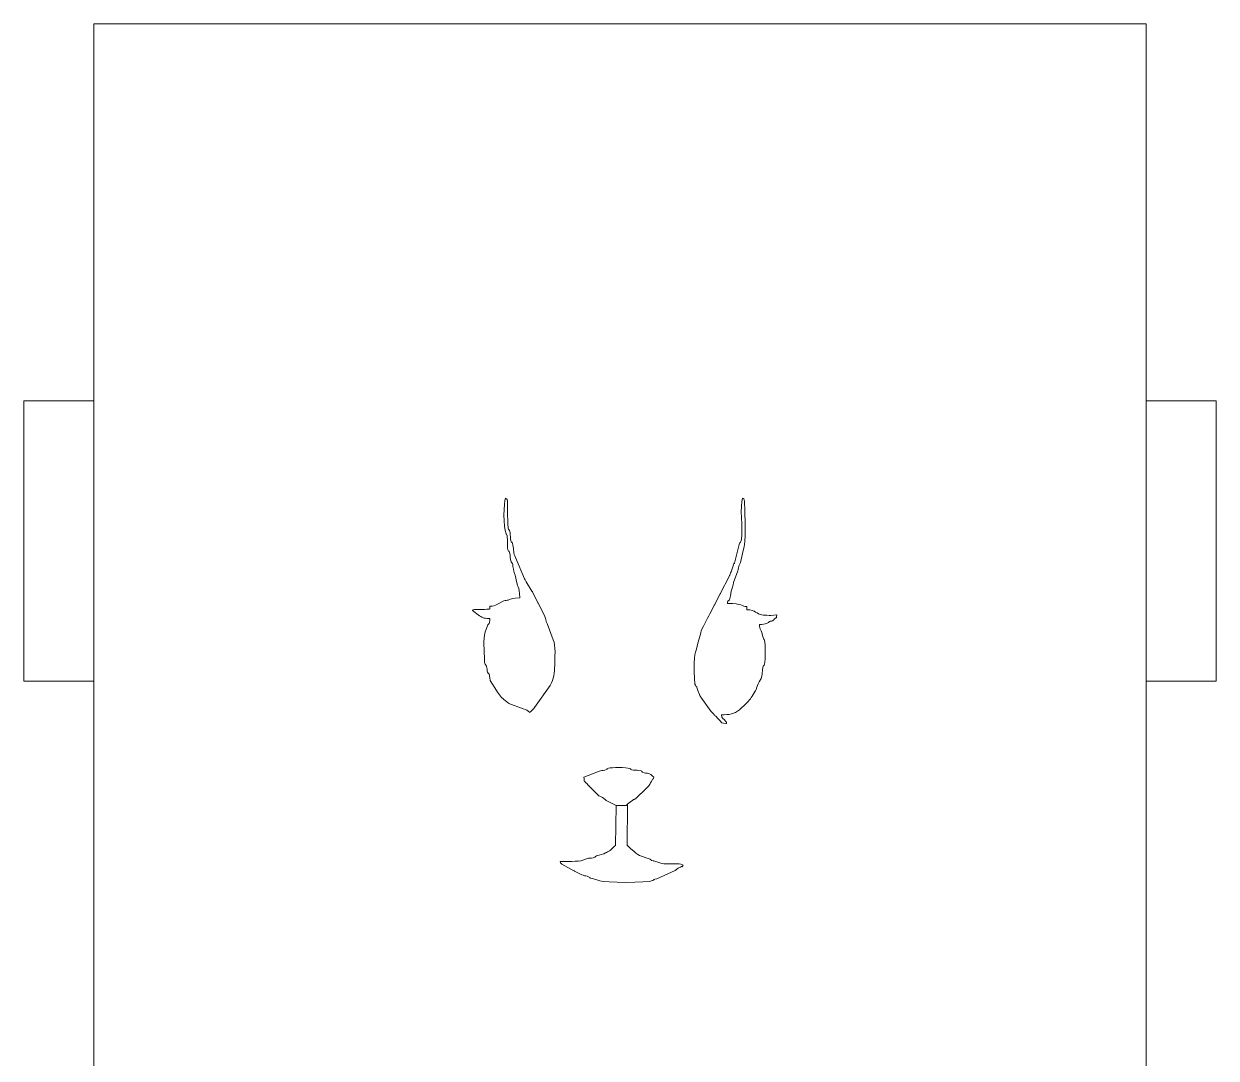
# Model space of a CAD drawing. Header units: millimetres. Extents: x -267 to -97, y 126 to 420.
# Drawn here: x -267 to -97, y 273 to 420.5 of the extents above; entities that cross this region are included whole.
import ezdxf

# ---------------------------------------------------------------- set-up
doc = ezdxf.new("R2010")
doc.units = ezdxf.units.MM
doc.header["$MEASUREMENT"] = 0
doc.layers.add('layer 1', color=7, linetype='Continuous')

msp = doc.modelspace()

# ---------------------------------------------------------------- linework, layer by layer
at = {"layer": 'layer 1', "color": 250, "lineweight": 9}
for points in [[(-256.9995, 420.5), (-256.9995, 420.5), (-106.9995, 420.5), (-106.9995, 420.5), (-106.9995, 420.5), (-106.9995, 420.5), (-106.9995, 125.5), (-106.9995, 125.5), (-106.9995, 125.5), (-106.9995, 125.5), (-256.9995, 125.5), (-256.9995, 125.5), (-256.9995, 125.5), (-256.9995, 125.5), (-256.9995, 420.5), (-256.9995, 420.5)], [(-266.9995, 366.7504), (-266.9995, 366.7504), (-256.9995, 366.7504), (-256.9995, 366.7504), (-256.9995, 366.7504), (-256.9995, 366.7504), (-256.9995, 326.7504), (-256.9995, 326.7504), (-256.9995, 326.7504), (-256.9995, 326.7504), (-266.9995, 326.7504), (-266.9995, 326.7504), (-266.9995, 326.7504), (-266.9995, 326.7504), (-266.9995, 366.7504), (-266.9995, 366.7504)], [(-106.9995, 366.7504), (-106.9995, 366.7504), (-96.9995, 366.7504), (-96.9995, 366.7504), (-96.9995, 366.7504), (-96.9995, 366.7504), (-96.9995, 326.7504), (-96.9995, 326.7504), (-96.9995, 326.7504), (-96.9995, 326.7504), (-106.9995, 326.7504), (-106.9995, 326.7504), (-106.9995, 326.7504), (-106.9995, 326.7504), (-106.9995, 366.7504), (-106.9995, 366.7504)]]:
    msp.add_open_spline(points, degree=3, knots=[0, 0, 0, 0, 0.2, 0.2, 0.2, 0.2, 0.4, 0.4, 0.4, 0.4, 0.6, 0.6, 0.6, 0.6, 1, 1, 1, 1], dxfattribs=at)
at = {"layer": 'layer 1', "lineweight": 9}
for points, knots in [([(-200.5481, 337.4652), (-200.5458, 336.76), (-200.5499, 337.1784), (-200.6823, 337.0174), (-200.6823, 337.0174), (-201.112, 337.0159), (-201.5101, 336.9882), (-201.9397, 336.9943), (-201.9397, 336.9943), (-201.9397, 336.9943), (-202.7388, 336.9744), (-202.7388, 336.9744), (-202.7388, 336.9744), (-203.0961, 336.8976), (-202.825, 337.0058), (-203.0375, 336.8539), (-203.0375, 336.8539), (-203.0375, 336.8539), (-202.0158, 336.0679), (-202.0158, 336.0679), (-202.0158, 336.0679), (-201.4309, 335.7616), (-201.7247, 335.744), (-200.563, 335.7013), (-200.563, 335.7013), (-200.5913, 334.6629), (-200.6315, 335.1846), (-200.8259, 334.7924), (-200.8259, 334.7924), (-200.8259, 334.7924), (-201.0318, 334.2625), (-201.0318, 334.2625), (-201.0318, 334.2625), (-201.5768, 333.0009), (-201.3589, 331.9067), (-201.3292, 330.169), (-201.3292, 330.169), (-201.3264, 330.0001), (-201.3298, 329.6424), (-201.306, 329.4922), (-201.306, 329.4922), (-201.1982, 328.8128), (-201.1371, 329.3832), (-200.9797, 328.6399), (-200.9797, 328.6399), (-200.9227, 328.371), (-200.9735, 328.297), (-200.8708, 328.0236), (-200.8708, 328.0236), (-200.7281, 327.6434), (-200.6102, 328.0381), (-200.503, 326.8386), (-200.503, 326.8386), (-200.503, 326.8386), (-199.6074, 325.4105), (-199.6074, 325.4105), (-199.6074, 325.4105), (-199.1705, 324.8921), (-198.8868, 324.2975), (-198.3718, 323.9993), (-198.3718, 323.9993), (-198.3718, 323.9993), (-197.9011, 323.6414), (-197.9011, 323.6414), (-197.9011, 323.6414), (-197.8801, 323.6222), (-197.8528, 323.5913), (-197.8316, 323.5722), (-197.8316, 323.5722), (-197.8316, 323.5722), (-195.8085, 322.8024), (-195.8085, 322.8024), (-195.8085, 322.8024), (-195.2079, 322.7607), (-195.2807, 322.5115), (-194.8396, 322.302), (-194.8396, 322.302), (-194.8136, 322.3324), (-194.7766, 322.4198), (-194.7633, 322.3946), (-194.7633, 322.3946), (-194.7633, 322.3946), (-194.2599, 322.9239), (-194.2599, 322.9239), (-194.2599, 322.9239), (-194.2403, 322.9433), (-194.2109, 322.9722), (-194.1915, 322.9916), (-194.1915, 322.9916), (-194.1915, 322.9916), (-191.9522, 326.1632), (-191.9522, 326.1632), (-191.9522, 326.1632), (-191.4182, 327.1682), (-191.3326, 327.856), (-191.3132, 329.0637), (-191.3132, 329.0637), (-191.2983, 329.9964), (-191.1323, 331.8266), (-191.5161, 332.6783), (-191.5161, 332.6783), (-191.5161, 332.6783), (-192.4022, 334.9797), (-192.4022, 334.9797), (-192.4022, 334.9797), (-192.606, 335.3711), (-192.5641, 335.7284), (-192.7765, 336.1238), (-192.7765, 336.1238), (-192.7765, 336.1238), (-193.6694, 337.8717), (-193.6694, 337.8717), (-193.6694, 337.8717), (-193.684, 337.8979), (-193.7067, 337.9301), (-193.7208, 337.9571), (-193.7208, 337.9571), (-193.7208, 337.9571), (-194.452, 339.4603), (-194.452, 339.4603), (-194.452, 339.4603), (-194.4681, 339.4853), (-194.4929, 339.5175), (-194.5103, 339.5413), (-194.5103, 339.5413), (-194.5277, 339.5653), (-194.5553, 339.5956), (-194.5737, 339.6186), (-194.5737, 339.6186), (-194.5737, 339.6186), (-195.3823, 340.9072), (-195.3823, 340.9072), (-195.3823, 340.9072), (-195.4763, 341.0709), (-195.4818, 341.1381), (-195.5996, 341.3656), (-195.5996, 341.3656), (-195.5996, 341.3656), (-196.9102, 344.3966), (-196.9102, 344.3966), (-196.9102, 344.3966), (-197.2168, 345.033), (-197.1241, 345.4358), (-197.2657, 346.1621), (-197.2657, 346.1621), (-197.458, 347.1477), (-197.4044, 345.9003), (-197.6022, 347.0035), (-197.6022, 347.0035), (-197.6022, 347.0035), (-197.6806, 347.9652), (-197.6806, 347.9652), (-197.6806, 347.9652), (-197.9313, 348.9676), (-197.9778, 347.6688), (-198.034, 350.4871), (-198.034, 350.4871), (-198.0424, 350.912), (-198.0421, 351.32), (-198.0332, 351.7449), (-198.0332, 351.7449), (-198.0233, 352.2108), (-197.9223, 352.6919), (-198.3173, 352.8692), (-198.3173, 352.8692), (-198.5675, 352.2276), (-198.6903, 348.7021), (-198.2274, 347.7836), (-198.2274, 347.7836), (-198.2159, 347.7609), (-198.1901, 347.7302), (-198.1796, 347.7067), (-198.1796, 347.7067), (-197.9458, 347.1859), (-198.1308, 346.3461), (-198.0205, 345.7525), (-198.0205, 345.7525), (-197.8651, 344.9168), (-197.9169, 345.6383), (-197.7394, 345.1182), (-197.7394, 345.1182), (-197.5795, 344.6491), (-197.7121, 344.2052), (-197.5112, 343.7594), (-197.5112, 343.7594), (-197.2664, 343.2169), (-197.3824, 344.1068), (-197.2618, 343.116), (-197.2618, 343.116), (-197.1081, 341.8531), (-196.9514, 342.2884), (-196.8341, 341.4455), (-196.8341, 341.4455), (-196.632, 339.9932), (-196.3535, 340.5014), (-196.3039, 338.6488), (-196.3039, 338.6488), (-197.3337, 338.6488), (-197.4626, 338.484), (-197.952, 338.3322), (-197.952, 338.3322), (-198.1834, 338.2604), (-198.3105, 338.2873), (-198.5549, 338.2057), (-198.5549, 338.2057), (-198.5549, 338.2057), (-199.567, 337.687), (-199.567, 337.687), (-199.567, 337.687), (-199.8095, 337.5483), (-200.0745, 337.3791), (-200.5481, 337.4652)], [0, 0, 0, 0, 0.01851852, 0.01851852, 0.01851852, 0.01851852, 0.03703704, 0.03703704, 0.03703704, 0.03703704, 0.05555556, 0.05555556, 0.05555556, 0.05555556, 0.07407407, 0.07407407, 0.07407407, 0.07407407, 0.09259259, 0.09259259, 0.09259259, 0.09259259, 0.11111111, 0.11111111, 0.11111111, 0.11111111, 0.12962963, 0.12962963, 0.12962963, 0.12962963, 0.14814815, 0.14814815, 0.14814815, 0.14814815, 0.16666667, 0.16666667, 0.16666667, 0.16666667, 0.18518519, 0.18518519, 0.18518519, 0.18518519, 0.2037037, 0.2037037, 0.2037037, 0.2037037, 0.22222222, 0.22222222, 0.22222222, 0.22222222, 0.24074074, 0.24074074, 0.24074074, 0.24074074, 0.25925926, 0.25925926, 0.25925926, 0.25925926, 0.27777778, 0.27777778, 0.27777778, 0.27777778, 0.2962963, 0.2962963, 0.2962963, 0.2962963, 0.31481481, 0.31481481, 0.31481481, 0.31481481, 0.33333333, 0.33333333, 0.33333333, 0.33333333, 0.35185185, 0.35185185, 0.35185185, 0.35185185, 0.37037037, 0.37037037, 0.37037037, 0.37037037, 0.38888889, 0.38888889, 0.38888889, 0.38888889, 0.40740741, 0.40740741, 0.40740741, 0.40740741, 0.42592593, 0.42592593, 0.42592593, 0.42592593, 0.44444444, 0.44444444, 0.44444444, 0.44444444, 0.46296296, 0.46296296, 0.46296296, 0.46296296, 0.48148148, 0.48148148, 0.48148148, 0.48148148, 0.5, 0.5, 0.5, 0.5, 0.51851852, 0.51851852, 0.51851852, 0.51851852, 0.53703704, 0.53703704, 0.53703704, 0.53703704, 0.55555556, 0.55555556, 0.55555556, 0.55555556, 0.57407407, 0.57407407, 0.57407407, 0.57407407, 0.59259259, 0.59259259, 0.59259259, 0.59259259, 0.61111111, 0.61111111, 0.61111111, 0.61111111, 0.62962963, 0.62962963, 0.62962963, 0.62962963, 0.64814815, 0.64814815, 0.64814815, 0.64814815, 0.66666667, 0.66666667, 0.66666667, 0.66666667, 0.68518519, 0.68518519, 0.68518519, 0.68518519, 0.7037037, 0.7037037, 0.7037037, 0.7037037, 0.72222222, 0.72222222, 0.72222222, 0.72222222, 0.74074074, 0.74074074, 0.74074074, 0.74074074, 0.75925926, 0.75925926, 0.75925926, 0.75925926, 0.77777778, 0.77777778, 0.77777778, 0.77777778, 0.7962963, 0.7962963, 0.7962963, 0.7962963, 0.81481481, 0.81481481, 0.81481481, 0.81481481, 0.83333333, 0.83333333, 0.83333333, 0.83333333, 0.85185185, 0.85185185, 0.85185185, 0.85185185, 0.87037037, 0.87037037, 0.87037037, 0.87037037, 0.88888889, 0.88888889, 0.88888889, 0.88888889, 0.90740741, 0.90740741, 0.90740741, 0.90740741, 0.92592593, 0.92592593, 0.92592593, 0.92592593, 0.94444444, 0.94444444, 0.94444444, 0.94444444, 0.96296296, 0.96296296, 0.96296296, 0.96296296, 1, 1, 1, 1]), ([(-162.5658, 325.5866), (-162.4671, 326.4496), (-161.8071, 326.8012), (-161.7254, 327.8015), (-161.7254, 327.8015), (-161.5696, 329.7115), (-161.5054, 328.4526), (-161.3394, 329.4753), (-161.3394, 329.4753), (-161.3173, 329.6128), (-161.3143, 330.0132), (-161.312, 330.1719), (-161.312, 330.1719), (-161.2627, 333.436), (-161.4622, 332.2509), (-161.6838, 333.2532), (-161.6838, 333.2532), (-161.9914, 334.6448), (-162.0696, 333.924), (-162.115, 334.8635), (-162.115, 334.8635), (-161.6651, 334.8732), (-161.4127, 334.834), (-161.02, 335.0255), (-161.02, 335.0255), (-161.02, 335.0255), (-160.8405, 335.1392), (-160.8405, 335.1392), (-160.8405, 335.1392), (-160.3411, 335.398), (-161.1848, 335.2188), (-160.3403, 335.3379), (-160.3403, 335.3379), (-160.1104, 335.4233), (-160.1431, 335.4549), (-159.9741, 335.629), (-159.9741, 335.629), (-159.5635, 336.0518), (-159.7228, 335.3998), (-159.6456, 336.1977), (-159.6456, 336.1977), (-159.6456, 336.1977), (-160.4759, 336.1453), (-160.4759, 336.1453), (-160.4759, 336.1453), (-160.7709, 336.1464), (-161.322, 336.1456), (-161.6028, 336.1786), (-161.6028, 336.1786), (-162.6805, 336.3048), (-162.6081, 336.969), (-163.8954, 336.9547), (-163.8954, 336.9547), (-163.8954, 336.9547), (-163.8918, 337.3968), (-163.8918, 337.3968), (-163.8918, 337.3968), (-164.6566, 337.3672), (-164.4959, 337.881), (-166.6763, 337.8521), (-166.6763, 337.8521), (-166.6152, 338.5785), (-166.5358, 337.8835), (-166.3398, 338.544), (-166.3398, 338.544), (-166.1653, 339.1311), (-166.277, 339.4317), (-166.0108, 340.008), (-166.0108, 340.008), (-166.0108, 340.008), (-165.8922, 340.339), (-165.8922, 340.339), (-165.8922, 340.339), (-165.8405, 340.5382), (-165.8579, 340.6468), (-165.8038, 340.83), (-165.8038, 340.83), (-165.8038, 340.83), (-165.1816, 342.5094), (-165.1816, 342.5094), (-165.1816, 342.5094), (-165.1346, 342.6203), (-165.1026, 343.1577), (-164.8296, 343.706), (-164.8296, 343.706), (-164.8296, 343.706), (-164.4282, 345.4005), (-164.4282, 345.4005), (-164.4282, 345.4005), (-163.9506, 346.4054), (-164.1856, 350.668), (-164.2365, 352.0319), (-164.2365, 352.0319), (-164.2401, 352.1282), (-164.2648, 352.478), (-164.2894, 352.5562), (-164.2894, 352.5562), (-164.4107, 352.9405), (-164.2027, 352.7108), (-164.5129, 352.8722), (-164.5129, 352.8722), (-164.9567, 351.7707), (-164.4491, 348.4633), (-164.698, 347.0094), (-164.698, 347.0094), (-164.819, 346.3039), (-164.9461, 346.7853), (-165.0495, 346.0403), (-165.0495, 346.0403), (-165.0495, 346.0403), (-165.6113, 343.7717), (-165.6113, 343.7717), (-165.6113, 343.7717), (-165.8875, 343.1439), (-165.6152, 344.0512), (-165.8326, 343.3442), (-165.8326, 343.3442), (-165.8326, 343.3442), (-166.1395, 342.3727), (-166.1395, 342.3727), (-166.1395, 342.3727), (-166.1533, 342.347), (-166.1766, 342.3152), (-166.1903, 342.289), (-166.1903, 342.289), (-166.2046, 342.2618), (-166.2243, 342.2269), (-166.2379, 342.1987), (-166.2379, 342.1987), (-166.3012, 342.069), (-166.3077, 342.0112), (-166.3607, 341.8919), (-166.3607, 341.8919), (-166.3746, 341.8607), (-166.3891, 341.8226), (-166.4032, 341.792), (-166.4032, 341.792), (-166.4032, 341.792), (-167.6659, 339.2996), (-167.6659, 339.2996), (-167.6659, 339.2996), (-167.6797, 339.2714), (-167.6991, 339.2365), (-167.7136, 339.2089), (-167.7136, 339.2089), (-167.7136, 339.2089), (-168.4676, 337.7326), (-168.4676, 337.7326), (-168.4676, 337.7326), (-168.4809, 337.7034), (-168.4953, 337.6654), (-168.509, 337.6369), (-168.509, 337.6369), (-168.509, 337.6369), (-169.1746, 336.363), (-169.1746, 336.363), (-169.1746, 336.363), (-169.5282, 335.6788), (-170.3433, 334.3024), (-170.4892, 333.6391), (-170.4892, 333.6391), (-170.4892, 333.6391), (-170.9522, 331.9831), (-170.9522, 331.9831), (-170.9522, 331.9831), (-171.1126, 330.5411), (-171.6351, 331.2358), (-171.3871, 326.964), (-171.3871, 326.964), (-171.3133, 325.6911), (-171.1017, 326.3769), (-170.8985, 325.4534), (-170.8985, 325.4534), (-170.8985, 325.4534), (-170.6712, 324.8645), (-170.6712, 324.8645), (-170.6712, 324.8645), (-170.6573, 324.8385), (-170.6338, 324.8062), (-170.6198, 324.7795), (-170.6198, 324.7795), (-170.5283, 324.6034), (-170.5741, 324.6796), (-170.4889, 324.4831), (-170.4889, 324.4831), (-170.4889, 324.4831), (-169.0306, 322.4595), (-169.0306, 322.4595), (-169.0306, 322.4595), (-169.0104, 322.4393), (-168.9818, 322.4099), (-168.9618, 322.3897), (-168.9618, 322.3897), (-168.9618, 322.3897), (-168.6876, 322.1097), (-168.6876, 322.1097), (-168.6876, 322.1097), (-168.6593, 322.0808), (-168.5786, 321.998), (-168.5505, 321.9691), (-168.5505, 321.9691), (-168.5307, 321.9487), (-168.5021, 321.919), (-168.4822, 321.8986), (-168.4822, 321.8986), (-168.4539, 321.8695), (-168.3732, 321.7862), (-168.3451, 321.7573), (-168.3451, 321.7573), (-168.3451, 321.7573), (-168.2076, 321.6161), (-168.2076, 321.6161), (-168.2076, 321.6161), (-168.1876, 321.5958), (-168.1588, 321.5664), (-168.1386, 321.5458), (-168.1386, 321.5458), (-168.1386, 321.5458), (-167.8596, 321.2631), (-167.8596, 321.2631), (-167.8596, 321.2631), (-167.5584, 320.952), (-167.6276, 320.851), (-167.2548, 320.7632), (-167.2548, 320.7632), (-166.6173, 320.6132), (-166.8547, 320.8104), (-166.7934, 320.8561), (-166.7934, 320.8561), (-166.9306, 321.2151), (-166.7497, 320.8271), (-166.9481, 321.0641), (-166.9481, 321.0641), (-167.2629, 321.4398), (-167.4929, 321.4329), (-167.5407, 321.9546), (-167.5407, 321.9546), (-166.369, 321.9763), (-165.7452, 322.0476), (-164.957, 322.684), (-164.957, 322.684), (-164.957, 322.684), (-164.0162, 323.5556), (-164.0162, 323.5556), (-164.0162, 323.5556), (-163.9964, 323.5755), (-163.9674, 323.6048), (-163.9478, 323.625), (-163.9478, 323.625), (-163.3458, 324.2426), (-163.1775, 324.6285), (-162.7333, 325.326), (-162.7333, 325.326), (-162.6986, 325.3804), (-162.6228, 325.3618), (-162.5658, 325.5866)], [0, 0, 0, 0, 0.01538462, 0.01538462, 0.01538462, 0.01538462, 0.03076923, 0.03076923, 0.03076923, 0.03076923, 0.04615385, 0.04615385, 0.04615385, 0.04615385, 0.06153846, 0.06153846, 0.06153846, 0.06153846, 0.07692308, 0.07692308, 0.07692308, 0.07692308, 0.09230769, 0.09230769, 0.09230769, 0.09230769, 0.10769231, 0.10769231, 0.10769231, 0.10769231, 0.12307692, 0.12307692, 0.12307692, 0.12307692, 0.13846154, 0.13846154, 0.13846154, 0.13846154, 0.15384615, 0.15384615, 0.15384615, 0.15384615, 0.16923077, 0.16923077, 0.16923077, 0.16923077, 0.18461538, 0.18461538, 0.18461538, 0.18461538, 0.2, 0.2, 0.2, 0.2, 0.21538462, 0.21538462, 0.21538462, 0.21538462, 0.23076923, 0.23076923, 0.23076923, 0.23076923, 0.24615385, 0.24615385, 0.24615385, 0.24615385, 0.26153846, 0.26153846, 0.26153846, 0.26153846, 0.27692308, 0.27692308, 0.27692308, 0.27692308, 0.29230769, 0.29230769, 0.29230769, 0.29230769, 0.30769231, 0.30769231, 0.30769231, 0.30769231, 0.32307692, 0.32307692, 0.32307692, 0.32307692, 0.33846154, 0.33846154, 0.33846154, 0.33846154, 0.35384615, 0.35384615, 0.35384615, 0.35384615, 0.36923077, 0.36923077, 0.36923077, 0.36923077, 0.38461538, 0.38461538, 0.38461538, 0.38461538, 0.4, 0.4, 0.4, 0.4, 0.41538462, 0.41538462, 0.41538462, 0.41538462, 0.43076923, 0.43076923, 0.43076923, 0.43076923, 0.44615385, 0.44615385, 0.44615385, 0.44615385, 0.46153846, 0.46153846, 0.46153846, 0.46153846, 0.47692308, 0.47692308, 0.47692308, 0.47692308, 0.49230769, 0.49230769, 0.49230769, 0.49230769, 0.50769231, 0.50769231, 0.50769231, 0.50769231, 0.52307692, 0.52307692, 0.52307692, 0.52307692, 0.53846154, 0.53846154, 0.53846154, 0.53846154, 0.55384615, 0.55384615, 0.55384615, 0.55384615, 0.56923077, 0.56923077, 0.56923077, 0.56923077, 0.58461538, 0.58461538, 0.58461538, 0.58461538, 0.6, 0.6, 0.6, 0.6, 0.61538462, 0.61538462, 0.61538462, 0.61538462, 0.63076923, 0.63076923, 0.63076923, 0.63076923, 0.64615385, 0.64615385, 0.64615385, 0.64615385, 0.66153846, 0.66153846, 0.66153846, 0.66153846, 0.67692308, 0.67692308, 0.67692308, 0.67692308, 0.69230769, 0.69230769, 0.69230769, 0.69230769, 0.70769231, 0.70769231, 0.70769231, 0.70769231, 0.72307692, 0.72307692, 0.72307692, 0.72307692, 0.73846154, 0.73846154, 0.73846154, 0.73846154, 0.75384615, 0.75384615, 0.75384615, 0.75384615, 0.76923077, 0.76923077, 0.76923077, 0.76923077, 0.78461538, 0.78461538, 0.78461538, 0.78461538, 0.8, 0.8, 0.8, 0.8, 0.81538462, 0.81538462, 0.81538462, 0.81538462, 0.83076923, 0.83076923, 0.83076923, 0.83076923, 0.84615385, 0.84615385, 0.84615385, 0.84615385, 0.86153846, 0.86153846, 0.86153846, 0.86153846, 0.87692308, 0.87692308, 0.87692308, 0.87692308, 0.89230769, 0.89230769, 0.89230769, 0.89230769, 0.90769231, 0.90769231, 0.90769231, 0.90769231, 0.92307692, 0.92307692, 0.92307692, 0.92307692, 0.93846154, 0.93846154, 0.93846154, 0.93846154, 0.95384615, 0.95384615, 0.95384615, 0.95384615, 0.96923077, 0.96923077, 0.96923077, 0.96923077, 1, 1, 1, 1]), ([(-182.5434, 309.0406), (-182.5434, 309.0406), (-181.143, 309.0156), (-181.143, 309.0156), (-181.143, 309.0156), (-181.143, 309.0156), (-180.9494, 309.2401), (-180.9494, 309.2401), (-180.9494, 309.2401), (-180.9172, 309.2657), (-180.8673, 309.3424), (-180.851, 309.3147), (-180.851, 309.3147), (-180.851, 309.3147), (-180.1773, 309.8088), (-180.1773, 309.8088), (-180.1773, 309.8088), (-179.9633, 309.9205), (-179.9955, 309.8689), (-179.8098, 309.9888), (-179.8098, 309.9888), (-179.7188, 310.0477), (-179.6862, 310.0794), (-179.5763, 310.176), (-179.5763, 310.176), (-179.5763, 310.176), (-178.3836, 311.3577), (-178.3836, 311.3577), (-178.3836, 311.3577), (-177.4223, 312.3442), (-177.9553, 311.7824), (-177.3886, 312.7147), (-177.3886, 312.7147), (-177.137, 313.1286), (-177.3815, 312.4145), (-177.159, 313.0656), (-177.159, 313.0656), (-177.159, 313.0656), (-177.3914, 313.2718), (-177.3914, 313.2718), (-177.3914, 313.2718), (-178.1114, 313.8977), (-178.0041, 313.4127), (-178.807, 313.8058), (-178.807, 313.8058), (-179.0183, 313.9093), (-178.6064, 313.9121), (-179.3948, 314.0293), (-179.3948, 314.0293), (-179.5873, 314.0579), (-179.91, 314.0539), (-180.0888, 314.086), (-180.0888, 314.086), (-181.0151, 314.2526), (-180.0503, 314.0743), (-180.6325, 314.3149), (-180.6325, 314.3149), (-181.0559, 314.49), (-183.2515, 314.4734), (-183.6314, 314.3456), (-183.6314, 314.3456), (-184.2508, 314.1371), (-183.3583, 314.3149), (-184.156, 314.0924), (-184.156, 314.0924), (-184.6166, 313.9639), (-184.5338, 314.1225), (-185.0586, 313.8589), (-185.0586, 313.8589), (-185.0586, 313.8589), (-187.1356, 313.0656), (-187.1356, 313.0656), (-187.1356, 313.0656), (-187.1132, 312.3565), (-187.2328, 312.6928), (-186.5183, 311.9301), (-186.5183, 311.9301), (-186.4985, 311.9091), (-186.4709, 311.8785), (-186.4512, 311.8573), (-186.4512, 311.8573), (-186.4512, 311.8573), (-185.3448, 310.7328), (-185.3448, 310.7328), (-185.3448, 310.7328), (-184.7304, 310.1323), (-184.8223, 310.4141), (-184.3382, 310.0741), (-184.3382, 310.0741), (-184.3382, 310.0741), (-184.044, 309.816), (-184.044, 309.816), (-184.044, 309.816), (-184.0221, 309.7973), (-183.9932, 309.7677), (-183.9707, 309.7494), (-183.9707, 309.7494), (-183.9707, 309.7494), (-182.5434, 309.0406), (-182.5434, 309.0406)], [0, 0, 0, 0, 0.03846154, 0.03846154, 0.03846154, 0.03846154, 0.07692308, 0.07692308, 0.07692308, 0.07692308, 0.11538462, 0.11538462, 0.11538462, 0.11538462, 0.15384615, 0.15384615, 0.15384615, 0.15384615, 0.19230769, 0.19230769, 0.19230769, 0.19230769, 0.23076923, 0.23076923, 0.23076923, 0.23076923, 0.26923077, 0.26923077, 0.26923077, 0.26923077, 0.30769231, 0.30769231, 0.30769231, 0.30769231, 0.34615385, 0.34615385, 0.34615385, 0.34615385, 0.38461538, 0.38461538, 0.38461538, 0.38461538, 0.42307692, 0.42307692, 0.42307692, 0.42307692, 0.46153846, 0.46153846, 0.46153846, 0.46153846, 0.5, 0.5, 0.5, 0.5, 0.53846154, 0.53846154, 0.53846154, 0.53846154, 0.57692308, 0.57692308, 0.57692308, 0.57692308, 0.61538462, 0.61538462, 0.61538462, 0.61538462, 0.65384615, 0.65384615, 0.65384615, 0.65384615, 0.69230769, 0.69230769, 0.69230769, 0.69230769, 0.73076923, 0.73076923, 0.73076923, 0.73076923, 0.76923077, 0.76923077, 0.76923077, 0.76923077, 0.80769231, 0.80769231, 0.80769231, 0.80769231, 0.84615385, 0.84615385, 0.84615385, 0.84615385, 0.88461538, 0.88461538, 0.88461538, 0.88461538, 0.92307692, 0.92307692, 0.92307692, 0.92307692, 1, 1, 1, 1]), ([(-182.5434, 309.0406), (-182.5434, 309.0406), (-182.6439, 303.3277), (-182.6439, 303.3277), (-182.6439, 303.3277), (-182.6574, 303.3198), (-182.9246, 303.1077), (-182.9262, 303.1062), (-182.9262, 303.1062), (-182.9262, 303.1062), (-183.2109, 302.8257), (-183.2109, 302.8257), (-183.2109, 302.8257), (-183.6789, 302.3736), (-183.5957, 302.5374), (-184.3281, 302.1386), (-184.3281, 302.1386), (-184.3281, 302.1386), (-184.96, 301.9355), (-184.96, 301.9355), (-184.96, 301.9355), (-185.6877, 301.7738), (-185.3425, 301.7186), (-185.828, 301.5777), (-185.828, 301.5777), (-186.6144, 301.3493), (-186.0621, 301.749), (-187.2925, 301.2377), (-187.2925, 301.2377), (-187.9124, 300.9802), (-189.7853, 301.0698), (-190.5204, 301.0657), (-190.5204, 301.0657), (-190.4749, 300.6777), (-190.4969, 300.8793), (-190.295, 300.6483), (-190.295, 300.6483), (-190.295, 300.6483), (-188.5657, 299.7151), (-188.5657, 299.7151), (-188.5657, 299.7151), (-188.5392, 299.7014), (-188.5062, 299.6793), (-188.4802, 299.6655), (-188.4802, 299.6655), (-188.4802, 299.6655), (-187.7198, 299.3064), (-187.7198, 299.3064), (-187.7198, 299.3064), (-186.7984, 298.8244), (-187.2829, 299.1449), (-186.6734, 298.9547), (-186.6734, 298.9547), (-186.443, 298.8827), (-186.459, 298.8539), (-186.4005, 298.8237), (-186.4005, 298.8237), (-185.9724, 298.6021), (-186.8267, 298.8231), (-185.924, 298.618), (-185.924, 298.618), (-185.924, 298.618), (-184.8833, 298.2828), (-184.8833, 298.2828), (-184.8833, 298.2828), (-184.1925, 298.0276), (-178.1776, 297.9368), (-177.3158, 298.3324), (-177.3158, 298.3324), (-176.7263, 298.6029), (-177.7596, 298.3466), (-176.7476, 298.5799), (-176.7476, 298.5799), (-176.7476, 298.5799), (-174.147, 299.7402), (-174.147, 299.7402), (-174.147, 299.7402), (-172.6763, 300.8871), (-173.3013, 299.8478), (-172.9962, 300.5455), (-172.9962, 300.5455), (-172.9962, 300.5455), (-173.3039, 300.6763), (-173.3039, 300.6763), (-173.3039, 300.6763), (-173.81, 300.7829), (-175.4228, 300.6041), (-176.0372, 300.7533), (-176.0372, 300.7533), (-176.0372, 300.7533), (-177.0329, 301.0911), (-177.0329, 301.0911), (-177.0329, 301.0911), (-177.3938, 301.1659), (-176.9704, 301.0466), (-177.2864, 301.1409), (-177.2864, 301.1409), (-177.7119, 301.2678), (-177.5024, 301.2359), (-177.5739, 301.2724), (-177.5739, 301.2724), (-177.7818, 301.3782), (-177.6027, 301.3511), (-177.918, 301.4518), (-177.918, 301.4518), (-179.1514, 301.8453), (-179.2932, 301.8054), (-180.4338, 302.8491), (-180.4338, 302.8491), (-180.4338, 302.8491), (-180.8847, 303.2585), (-180.8847, 303.2585), (-180.8847, 303.2585), (-180.9028, 303.2741), (-180.9417, 303.3042), (-180.9695, 303.3278), (-180.9695, 303.3278), (-180.9695, 303.3278), (-180.9494, 309.2401), (-180.9494, 309.2401), (-180.9494, 309.2401), (-180.9494, 309.2401), (-181.143, 309.0156), (-181.143, 309.0156), (-181.143, 309.0156), (-181.143, 309.0156), (-182.5434, 309.0406), (-182.5434, 309.0406)], [0, 0, 0, 0, 0.03030303, 0.03030303, 0.03030303, 0.03030303, 0.06060606, 0.06060606, 0.06060606, 0.06060606, 0.09090909, 0.09090909, 0.09090909, 0.09090909, 0.12121212, 0.12121212, 0.12121212, 0.12121212, 0.15151515, 0.15151515, 0.15151515, 0.15151515, 0.18181818, 0.18181818, 0.18181818, 0.18181818, 0.21212121, 0.21212121, 0.21212121, 0.21212121, 0.24242424, 0.24242424, 0.24242424, 0.24242424, 0.27272727, 0.27272727, 0.27272727, 0.27272727, 0.3030303, 0.3030303, 0.3030303, 0.3030303, 0.33333333, 0.33333333, 0.33333333, 0.33333333, 0.36363636, 0.36363636, 0.36363636, 0.36363636, 0.39393939, 0.39393939, 0.39393939, 0.39393939, 0.42424242, 0.42424242, 0.42424242, 0.42424242, 0.45454545, 0.45454545, 0.45454545, 0.45454545, 0.48484848, 0.48484848, 0.48484848, 0.48484848, 0.51515152, 0.51515152, 0.51515152, 0.51515152, 0.54545455, 0.54545455, 0.54545455, 0.54545455, 0.57575758, 0.57575758, 0.57575758, 0.57575758, 0.60606061, 0.60606061, 0.60606061, 0.60606061, 0.63636364, 0.63636364, 0.63636364, 0.63636364, 0.66666667, 0.66666667, 0.66666667, 0.66666667, 0.6969697, 0.6969697, 0.6969697, 0.6969697, 0.72727273, 0.72727273, 0.72727273, 0.72727273, 0.75757576, 0.75757576, 0.75757576, 0.75757576, 0.78787879, 0.78787879, 0.78787879, 0.78787879, 0.81818182, 0.81818182, 0.81818182, 0.81818182, 0.84848485, 0.84848485, 0.84848485, 0.84848485, 0.87878788, 0.87878788, 0.87878788, 0.87878788, 0.90909091, 0.90909091, 0.90909091, 0.90909091, 0.93939394, 0.93939394, 0.93939394, 0.93939394, 1, 1, 1, 1])]:
    msp.add_open_spline(points, degree=3, knots=knots, dxfattribs=at)

doc.saveas('drawing.dxf')
